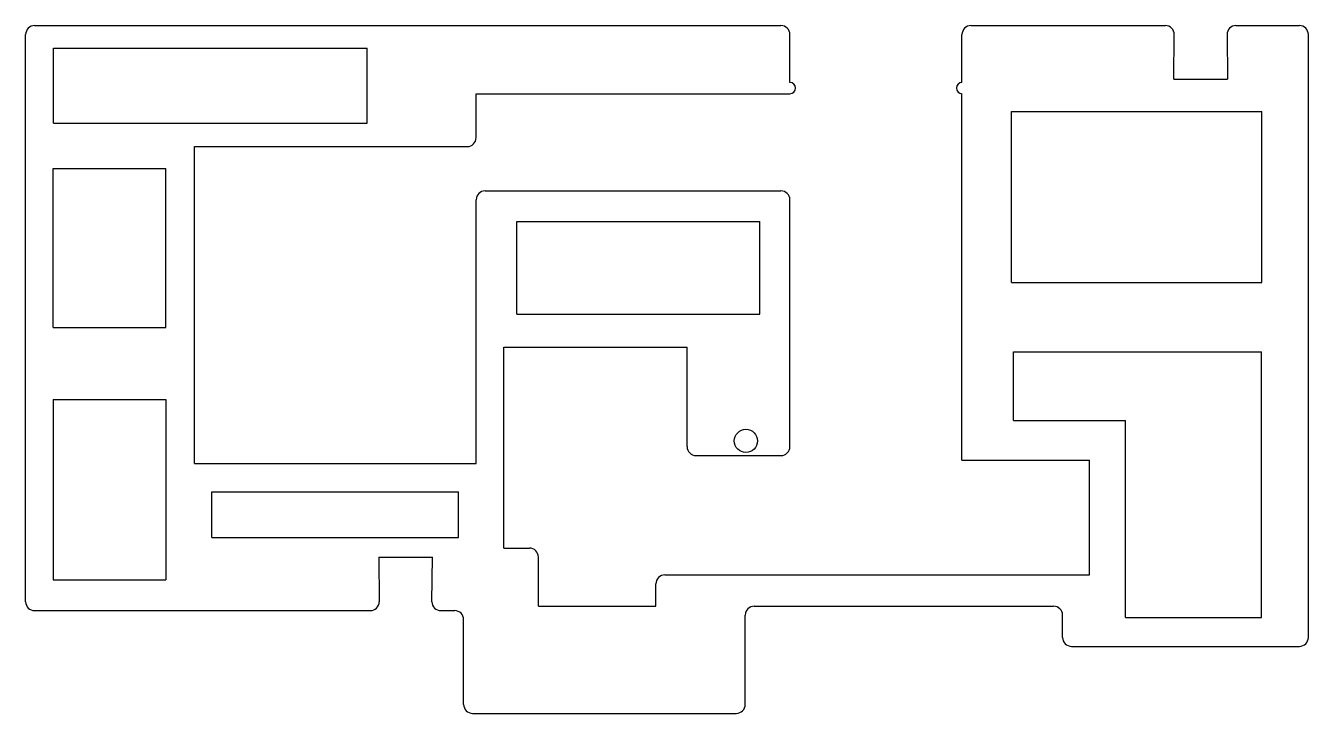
# Model space of a CAD drawing. Extents: x 50 to 337, y 67 to 221.
import ezdxf

# ---------------------------------------------------------------- set-up
doc = ezdxf.new("R2010")
doc.units = 0
doc.layers.add('KEEPOUTLAYER', color=6, linetype='CONTINUOUS')

msp = doc.modelspace()

# ---------------------------------------------------------------- linework, layer by layer
at = {"layer": 'KEEPOUTLAYER'}
for p, q in [((49.56, 91.89), (49.56, 218.89)), ((51.56, 220.89), (218.56, 220.89)), ((220.56, 208.14), (220.56, 218.89)), ((259.06, 208.14), (259.06, 218.89)), ((261.06, 220.89), (304.56, 220.89)), ((306.46, 208.89), (306.56, 218.89)), ((318.36, 218.89), (318.46, 208.89)), ((320.36, 220.89), (334.56, 220.89)), ((336.56, 83.89), (336.56, 218.89)), ((55.82, 215.83), (125.95, 215.83)), ((55.82, 199.04), (55.82, 215.83)), ((125.95, 199.04), (125.95, 215.83)), ((306.46, 208.89), (318.46, 208.89)), ((150.36, 205.64), (220.56, 205.64)), ((150.36, 195.81), (150.36, 205.64)), ((220.56, 205.64), (220.56, 205.64)), ((220.56, 205.64), (220.56, 205.64)), ((259.06, 123.61), (259.06, 205.64)), ((270.14, 201.68), (326.18, 201.68)), ((270.14, 163.39), (270.14, 201.68)), ((326.18, 163.39), (326.18, 201.68)), ((55.82, 199.04), (125.95, 199.04)), ((87.36, 122.81), (87.36, 193.81)), ((87.36, 193.81), (148.36, 193.81)), ((55.72, 153.32), (55.72, 188.92)), ((55.72, 188.92), (80.91, 188.92)), ((80.91, 153.32), (80.91, 188.92)), ((152.36, 183.89), (218.56, 183.89)), ((150.36, 122.81), (150.36, 181.89)), ((220.56, 126.61), (220.56, 181.89)), ((159.48, 177.02), (213.86, 177.02)), ((159.48, 156.28), (159.48, 177.02)), ((213.86, 156.28), (213.86, 177.02)), ((270.14, 163.39), (326.18, 163.39)), ((159.48, 156.28), (213.86, 156.28)), ((55.72, 153.32), (80.91, 153.32)), ((156.56, 148.89), (197.56, 148.89)), ((156.56, 103.89), (156.56, 148.89)), ((197.56, 126.61), (197.56, 148.89)), ((270.61, 132.46), (270.61, 147.87)), ((270.61, 147.87), (326.07, 147.87)), ((326.07, 88.36), (326.07, 147.87)), ((55.72, 137.14), (80.9, 137.14)), ((55.72, 137.14), (55.72, 96.75)), ((80.9, 137.14), (80.91, 96.75)), ((270.61, 132.46), (295.62, 132.46)), ((295.62, 88.36), (295.62, 132.46)), ((199.56, 124.61), (218.56, 124.61)), ((259.06, 123.61), (287.56, 123.61)), ((287.56, 97.89), (287.56, 123.61)), ((87.36, 122.81), (150.36, 122.81)), ((91.23, 116.47), (146.39, 116.47)), ((91.23, 106.28), (91.23, 116.47)), ((146.39, 106.28), (146.39, 116.47)), ((91.23, 106.28), (146.39, 106.28)), ((156.56, 103.89), (162.27, 103.89)), ((128.56, 101.89), (128.66, 91.89)), ((128.56, 101.89), (140.56, 101.89)), ((140.46, 91.89), (140.56, 101.89)), ((164.27, 90.89), (164.27, 101.89)), ((192.58, 97.89), (287.56, 97.89)), ((55.72, 96.75), (80.91, 96.75)), ((190.58, 90.89), (190.58, 95.89)), ((51.56, 89.89), (126.66, 89.89)), ((142.46, 89.89), (145.56, 89.89)), ((164.27, 90.89), (190.58, 90.89)), ((212.56, 90.89), (279.56, 90.89)), ((147.56, 68.89), (147.56, 87.89)), ((210.56, 68.89), (210.56, 88.89)), ((281.56, 83.89), (281.56, 88.89)), ((295.62, 88.36), (326.07, 88.36)), ((283.56, 81.89), (334.56, 81.89)), ((149.56, 66.89), (208.56, 66.89))]:
    msp.add_line(p, q, dxfattribs=at)
msp.add_circle((210.71, 127.89), 2.6, dxfattribs=at)
for centre, radius, start, end in [((51.56, 218.89), 2, 90, 180), ((218.56, 218.89), 2, 0, 90), ((261.06, 218.89), 2, 90, 180), ((304.56, 218.89), 2, 0, 90), ((320.36, 218.89), 2, 90, 180), ((334.56, 218.89), 2, 0, 90), ((220.56, 206.89), 1.25, 270, 90), ((259.06, 206.89), 1.25, 90, 270), ((148.36, 195.81), 2, 270, 0), ((152.36, 181.89), 2, 90, 180), ((218.56, 181.89), 2, 0, 90), ((199.56, 126.61), 2, 180, 270), ((218.56, 126.61), 2, 270, 0), ((162.27, 101.89), 2, 0, 90), ((192.58, 95.89), 2, 90, 180), ((51.56, 91.89), 2, 180, 270), ((126.66, 91.89), 2, 270, 0), ((142.46, 91.89), 2, 180, 270), ((145.56, 87.89), 2, 0, 90), ((212.56, 88.89), 2, 90, 180), ((279.56, 88.89), 2, 0, 90), ((283.56, 83.89), 2, 180, 270), ((334.56, 83.89), 2, 270, 0), ((149.56, 68.89), 2, 180, 270), ((208.56, 68.89), 2, 270, 0)]:
    msp.add_arc(centre, radius, start, end, dxfattribs=at)

doc.saveas('drawing.dxf')
